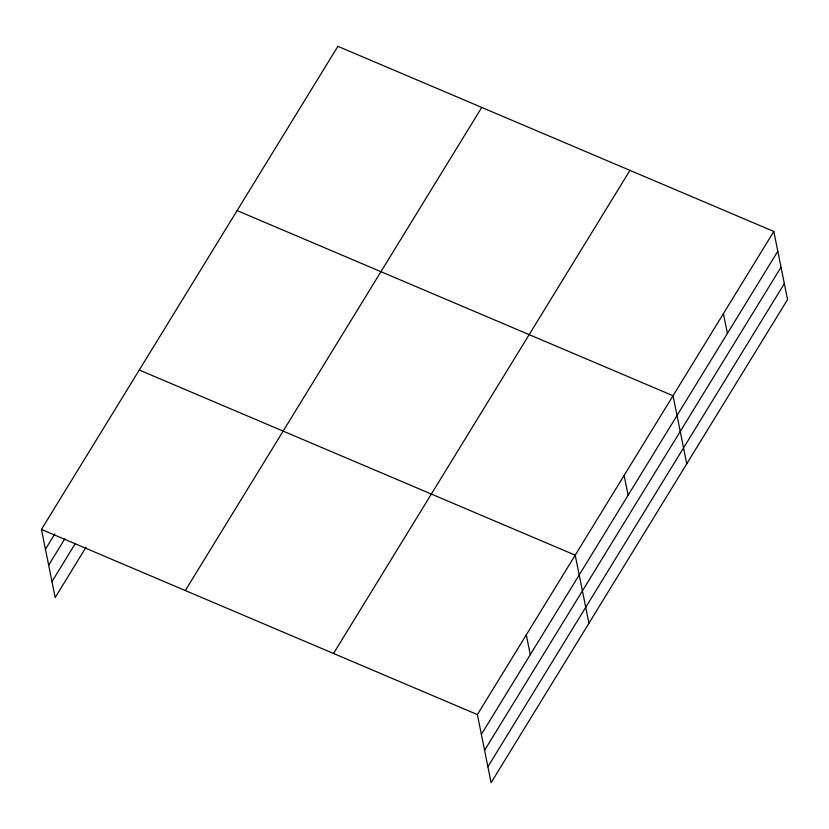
<?xml version="1.0" encoding="UTF-8"?>
<svg xmlns="http://www.w3.org/2000/svg" width="829" height="829" viewBox="0 0 829 829"><rect width="100%" height="100%" fill="white"/><g stroke="black" fill="none" stroke-linecap="round" stroke-linejoin="round"><path stroke-width="1.24" d="M85.998 547.295L55.18 597.533L41.45 529.441L337.89 46.331L773.82 231.467L787.55 299.559L491.11 782.669L477.38 714.588L773.82 231.467M45.44 549.233L54.818 533.949M48.652 565.171L64.735 538.964M51.968 581.595L75.418 543.378M185.313 590.538L481.742 107.428M333.527 653.49L629.967 170.37M481.38 734.38L777.809 251.26M484.592 750.307L781.022 267.197M487.898 766.732L784.338 283.622M237.094 210.587L673.034 395.734L686.764 463.815M139.272 370.014L575.212 555.161L588.932 623.242M41.45 529.441L477.38 714.588M723.427 313.6L727.416 333.393M624.123 475.442L628.113 495.234M526.301 634.869L530.291 654.661"/></g></svg>
